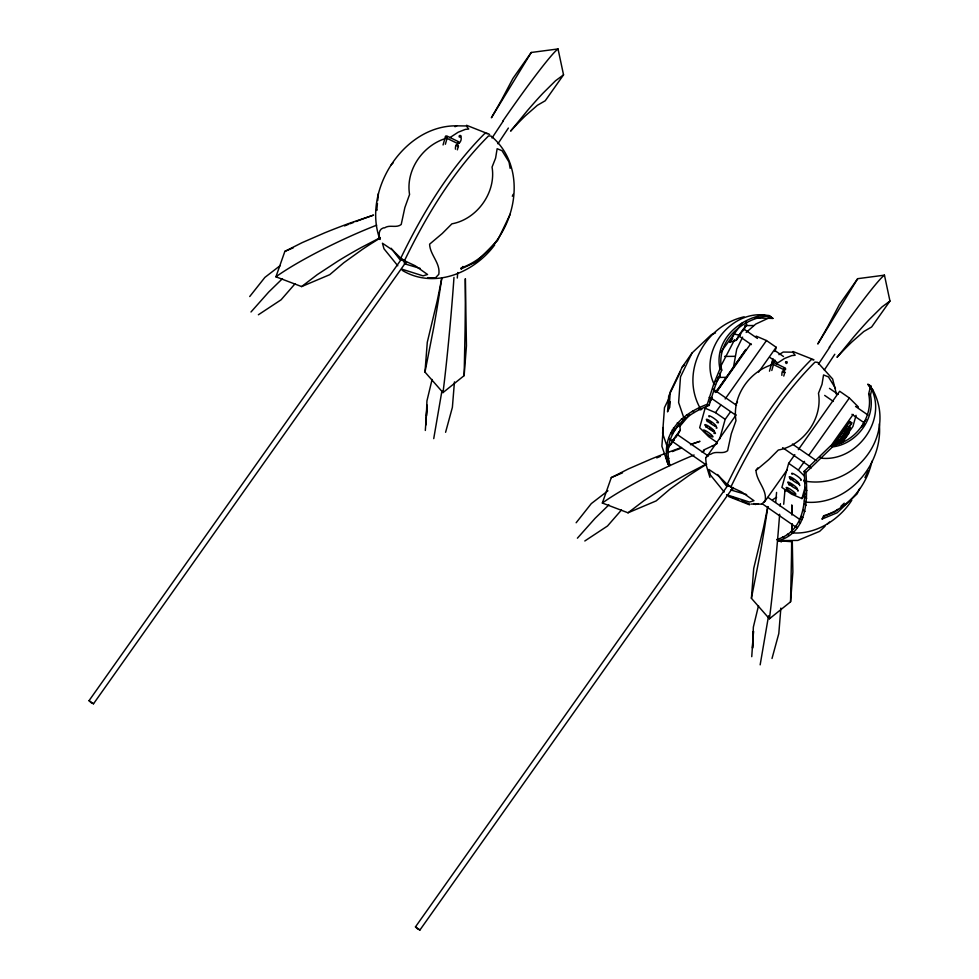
<?xml version="1.0" encoding="UTF-8"?>
<svg xmlns="http://www.w3.org/2000/svg" width="979" height="979" viewBox="0 0 979 979"><rect width="100%" height="100%" fill="white"/><g stroke="black" fill="none" stroke-linecap="round" stroke-linejoin="round"><path stroke-width="1.47" d="M667.984 458.882L669.856 465.502L668.106 464.279C660.066 433.966 681.213 413.982 707.315 404.241L713.85 383.646L719.957 368.899C713.875 341.12 738.594 318.591 764.195 314.957L769.078 315.568L772.859 318.432L755.029 317.918M669.856 465.502C661.828 435.178 682.963 415.206 709.077 405.453L715.6 384.857L721.719 370.123C715.625 342.344 740.344 319.803 765.945 316.168L770.84 316.792M791.73 529.627L791.754 523.875M792.084 541.693L778.476 540.775L776.726 539.551C806.916 530.557 805.864 496.561 804.151 471.34L830.755 445.678C854.63 442.973 873.843 417.678 868.667 393.95L870.05 388.308L869.303 385.028L867.932 384.319L870.845 388.394M778.476 540.775C808.678 531.768 807.626 497.773 805.901 472.563L832.505 446.901C856.38 444.185 875.593 418.902 870.429 395.161L871.799 389.52L871.065 386.252L869.303 385.028M464.144 375.618L465.074 330.107A79.275 1.677 -89.5 0 0 465.319 303.404L465.343 278.709L466.445 345.832L464.144 375.618L442.985 392.603L424.984 372.081L427.285 342.295L437.111 301.275A80.731 5.788 -78.9 0 0 441.81 277.84M767.756 506.535A80.731 5.788 -78.9 0 1 763.534 527.497L753.708 568.505L751.407 598.291L769.408 618.814L790.555 601.828L791.497 556.317A79.275 1.677 -89.5 0 0 791.656 541.448M752.533 648.086L753.353 627.111L758.517 605.671M426.33 418.779L426 424.874L426.942 400.888L432.094 379.46M426.489 415.72L427.052 405.061L425.327 430.454M752.582 648.037L753.475 631.271L751.75 656.676M733.283 368.275L736.722 349.185L742.608 337.143M663.26 427.517L661.89 446.228L667.727 463.373L669.489 464.584L668.021 460.301M669.709 407.594L670.138 401.696M871.959 461.195C866.856 485.78 848.169 508.431 823.645 515.762L822.152 519.005L837.143 512.776L857.066 493.918L859.697 488.484M879.301 423.931C883.242 464.719 847.961 505.568 806.109 502.166L804.346 500.954M790.555 601.828L792.868 572.042L792.305 542.109M454.44 381.896L452.384 407.35L445.592 432.29M780.863 608.106L778.807 633.56L772.015 658.5M457.279 278.048L457.768 272.505M775.711 502.141L776.567 492.437M783.702 504.258L784.938 490.393M728.731 495.496L728.633 496.537L749.584 504.821M377.441 203.399L376.768 210.424L376.572 209.567M377.723 200.585L378.408 193.561M441.847 277.889L438.262 300.969A79.275 3.463 -80.2 0 1 433.77 327.28L424.984 372.081M767.891 506.669L764.685 527.179A79.275 3.463 -80.2 0 1 760.181 553.49L751.407 598.291M441.908 390.988L433.734 438.629M768.564 615.742L760.157 664.851M456.495 145.394C461.378 149.897 455.259 138.883 455.431 149.175M461.048 136.705C461.623 134.698 458.062 135.298 459.31 136.999C463.018 136.057 460.766 143.57 457.952 143.68L446.045 137.855L445.58 136.24L446.742 135.934L458.649 141.759L459.237 143.142M782.906 371.604C787.801 376.107 781.67 365.106 781.854 375.385M668.131 449.337L668.779 446.546M443.071 144.965L445.457 136.473M445.372 144.268L447.33 137.317M457.34 149.86L458.405 146.079M706.899 405.71L705.137 408.194L699.655 427.701L708.71 436.707L717.191 442.581M719.602 439.167L725.182 419.342L730.456 411.89M769.482 371.176L772.994 358.595M774.976 351.51L776.176 347.264L766.484 340.545L756.143 336.115M771.795 370.49L773.361 364.922M783.763 376.083L784.828 372.301M794.826 454.648L788.67 463.336L781.891 487.42L791.595 494.138L801.936 498.568L805.448 493.6M801.936 498.568L805.068 487.42M851.424 423.834L851.718 422.757L849.968 421.533L849.662 422.622L851.424 423.834L836.629 444.747M847.227 431.286L848.977 432.498L848.683 433.587L842.589 442.19M848.597 426.416L850.347 427.627L850.053 428.704L839.603 443.475M856.062 415.353L852.929 426.489L847.655 433.954M380.28 238.007A80.731 14.293 -31.3 0 0 362.316 249.437L343.678 262.825L329.727 274.683L301.618 286.578L275.919 276.812L284.865 251.37L302.132 242.645L324.71 232.831A79.275 9.252 -20.8 0 1 349.613 223.224L373.562 215.099A80.731 7.049 -19.6 0 0 355.818 221.56M706.691 464.217A80.731 14.293 -31.3 0 0 688.739 475.659L670.101 489.035L656.15 500.905L628.029 512.8L602.342 503.035L611.288 477.593L628.555 468.855L651.133 459.041A79.275 9.252 -20.8 0 1 664.888 453.595M400.815 258.113C422.585 213.092 449.398 168.804 484.911 133.328L487.505 133.572M404.498 260.659C426.281 215.649 453.081 171.362 488.594 135.873L491.189 136.13C534.852 172.977 511.564 250.22 460.987 268.038L461.17 268.919L476.638 261.638L497.491 240.675L510.255 214.107M727.226 484.324C749.008 439.302 775.821 395.014 811.334 359.538L813.928 359.795L792.978 351.51M730.909 486.881C752.692 441.859 779.504 397.572 815.017 362.095L817.612 362.34L832.639 378.995L836.568 394.586M512.311 196.265L513.143 194.344M736.11 414.9L705.675 458.307L706.385 465.723L709.91 477.336M706.067 464.841L672.536 441.566L677.382 434.603L708.392 456.104M449.716 137.733L458.184 132.214L465.38 129.375L468.745 129.057L466.359 125.961L456.789 125.838C403.703 125.043 361.826 190.832 379.962 239.5C378.824 235.339 378.188 229.49 383.438 227.862L384.6 227.862C389.728 224.326 396.091 228.425 401.206 224.509L404.865 207.56L409.565 194.478C405.526 170.395 422.438 145.724 445.494 138.516M715.514 332.921L711.452 334.61L692.031 352.991L682.216 367.088L670.272 391.784L669.036 408.622L667.543 411.865L668.706 396.054L680.54 371.592M668.339 399.665L664.484 407.619L662.599 433.305L666.87 445.837L668.633 447.06M692.031 352.991L680.503 376.842L678.618 402.528L683.648 417.299L685.398 418.522M851.791 500.269C839.346 519.641 816.229 534.595 792.513 532.906L790.751 531.695M864.946 477.617L868.238 470.813M672.365 433.195L679.585 423.344L680.307 430.001L672.683 440.403L669.942 445.665L674.176 439.889M677.566 435.263L680.307 430.001M740.454 334.573L736.22 340.349L729.918 342.136L734.128 334.035L738.949 335.087L746.573 324.685L746.292 322.018M719.846 368.031L734.617 339.652M736.22 340.349L738.949 335.087M717.117 381.296L719.859 376.034L719.577 373.366M743.844 329.947L746.573 324.685M861.593 427.236L863.649 423.295M751.272 504.05L761.821 504.136L765.199 500.55C767.12 489.378 756.449 481.289 756.008 470.397L757.77 467.925M676.991 435.496L676.024 437.026M531.254 52.474L491.385 117.798A80.731 2.313 -59.3 0 0 501.811 99.491L512.947 78.393L531.254 52.474L558.03 48.95L563.537 74.845L545.23 100.764L537.373 105.304L525.368 115.816A80.731 11.613 -51.3 0 0 510.597 131.113L527.179 110.884A79.275 8.578 -51.6 0 1 542.856 93.335L555.521 80.767L563.537 74.845M857.677 278.685L817.795 344.008A80.731 2.313 -59.3 0 0 828.234 325.701L839.37 304.604L857.677 278.685L884.453 275.16L889.96 301.055L871.64 326.974L863.784 331.526L851.791 342.038A80.731 11.613 -51.3 0 0 837.008 357.323L853.602 337.106A79.275 8.578 -51.6 0 1 869.266 319.546L881.944 306.978L889.96 301.055M742.437 331.416L743.807 329.005L738.986 336.03L751.395 344.62M503.353 120.87L492.021 137.978M508.382 128.053L497.907 143.791M829.776 347.092L818.432 364.2M834.793 354.263L824.33 370.001M405.722 262.519L93.519 703.779L91.157 702.689L89.04 700.67L401.243 259.423M461.17 268.919L462.92 266.447M710.264 399.873L712.002 397.413M715.49 392.493L745.937 349.442L716.053 392.346M709.542 401.977L712.174 398.245M716.567 392.041L750.869 343.568M705.137 408.194L715.478 412.624L720.752 405.171M725.158 398.955L766.484 340.545M735.731 404.425L737.481 401.941M758.59 372.118L776.176 347.264M771.391 365.045L774.915 360.052M733.026 487.493L419.942 929.989L417.58 928.9L415.463 926.893L727.666 485.633M798.338 449.667L839.664 391.257L849.356 397.988L858.412 406.995M764.281 502.19L787.092 469.957M804.395 476.063L798.362 470.055L804.518 461.366M808.911 455.149L849.356 397.988M831.159 445.518L853.137 414.447M832.566 446.13L849.968 421.533M833.129 445.983L847.055 426.306M836.409 443.634L839.027 439.938M845.122 431.335L846.859 428.875M836.054 444.894L851.718 422.757M840.263 441.125L842.87 437.442M839.04 443.622L850.347 427.627M842.381 441.407L845.893 436.438M841.145 443.573L848.977 432.498M720.666 352.403L742.253 322.96M729.918 342.136L732.622 338.44M678.961 426.55L685.251 417.972M717.326 379.497L719.859 376.034M864.335 421.973L866.036 419.661M862.45 426.085L864.139 423.772M822.152 519.005L824.196 516.214L835.381 511.564L837.596 509.472M740.577 334.108L738.986 336.03M674.152 439.706L672.573 441.627M249.718 296.539L264.881 277.4L280.337 265.505M576.141 522.762L591.292 503.61L607.935 490.797M715.918 381.81L716.934 380.635M706.128 457.279L707.841 455.149L711.023 454.072C716.151 450.536 722.514 454.635 727.617 450.732L731.289 433.77L735.975 420.689C731.937 396.617 748.862 371.947 771.917 364.726M679.695 426.501L689.449 414.912M295.034 283.8L281.071 299.807L258.383 314.773M621.445 510.01L607.494 526.017L584.806 540.983M250.991 311.983L268.711 292.048L282.466 278.648M577.402 538.193L595.134 518.27L608.889 504.87M447.207 137.549L446.045 137.855M457.658 141.869L457.952 143.68M773.63 363.76C772.052 365.448 770.914 361.459 773.165 362.144L785.072 367.969M746.157 332.481L755.739 324.073L769.078 317.869M391.208 164.753L393.313 162.649M494.725 244.86C474.166 272.835 434.003 289.551 402.21 270.326L402.308 269.286L423.05 275.858L427.542 274.487L415.194 265.762L402.369 259.753L392.64 250.122L382.434 243.22L383.988 248.788L397.792 265.786M682.216 367.088L684.333 365.081M840.912 506.327L844.241 503.182M825.077 526.2L819.643 531.352L797.799 540.42L779.235 540.641L777.473 539.429M827.255 524.144L829.433 522.076M301.618 286.578L317.331 274.597L338.11 260.989A79.275 11.76 -30.1 0 1 361.19 247.552L379.938 237.811M628.029 512.8L643.754 500.807L664.521 487.199A79.275 11.76 -30.1 0 1 687.613 473.763L706.361 464.034M785.023 491.434L787.128 489.781M756.008 470.397L768.699 459.689L778.329 450.034C803.49 445.494 822.764 418.584 818.481 393.289L822.005 384.343L823.559 374.945L828.442 376.891L835.466 388.271M714.854 391.857L717.326 390.131M778.954 354.655L783.2 352.048L792.77 352.171L795.168 355.267L791.803 355.585L784.595 358.424L776.127 363.943M772.884 499.608L776.653 497.173M712.271 445.996L717.277 443.499M455.002 126.719L456.789 125.838M703.436 450.107L712.308 445.983M284.865 251.37L293.296 247.809M611.288 477.593L622.534 472.833M656.738 457.891L660.397 456.361M744.101 316.817C704.904 325.689 679.903 371.506 700.034 407.962L701.796 409.173M344.51 225.904L348.695 224.277M672.316 451.576L675.106 450.499M681.543 447.489L676.036 449.447A79.275 9.252 -20.8 0 0 667.678 452.543M692.312 443.793L699.985 441.321A80.731 7.049 -19.6 0 0 690.452 444.735M754.246 503.891L755.494 504.442L758.395 503.634M89.04 700.67L93.519 703.779M415.463 926.893L419.942 929.989M784.558 367.884C781.94 368.899 786.21 371.42 785.623 368.545M744.835 325.615L753.573 325.517M724.57 356.442L735.143 356.319M717.791 377.441L726.357 377.343M427.823 277.669L435.398 277.926L438.788 274.34C440.697 263.167 430.026 255.066 429.597 244.187L442.275 233.479L451.906 223.824C477.067 219.272 496.341 192.361 492.058 167.079L495.594 158.133L497.136 148.722L502.019 150.68L509.043 162.061L510.145 168.364M420.224 268.405L404.29 263.73M746.634 494.615L730.713 489.941M670.272 439.877L672.683 440.403M405.269 262.335C411.229 264.893 396.63 254.846 401.928 260.022M731.692 488.545C737.652 491.103 723.053 481.056 728.352 486.233M403.311 261.626L404.327 262.017M726.577 494.689L749.473 502.08L753.965 500.697L741.617 491.972L728.792 485.963L719.063 476.345L708.857 469.43L710.411 474.999L724.215 492.009M466.555 125.288L489.647 134.429M731.227 496.794L737.86 499.412M741.837 500.991L749.792 504.136M804.04 480.04L805.803 481.252C855.377 489.121 897.229 435.055 872.803 389.838L867.932 384.319M772.468 364.066L784.363 369.891M869.695 385.53L871.065 386.252M753.854 503.487L755.494 504.442M772.859 318.432L769.078 315.568M765.945 316.168L764.195 314.957C729.673 311.359 698.933 351.669 713.85 383.646L715.6 384.857M870.05 388.308L871.799 389.52C886.717 421.496 855.976 461.807 821.454 458.209L819.704 456.997M757.881 317.172L759.631 318.383M868.667 393.95L870.429 395.161M743.807 329.005L757.452 338.453M774.817 350.494L783.506 356.515M829.482 388.382L838.171 394.402M855.536 406.432L867.945 415.035M770.008 357.519L777.448 362.683M824.673 395.406L833.362 401.427M851.963 414.325L864.371 422.916M719.957 368.899L721.719 370.123M830.755 445.678L832.505 446.901M712.932 388.981L736.502 405.318M792.415 444.062L815.984 460.399M710.607 397.731L735.413 414.925M782.637 447.66L809.939 466.567M709.2 397.278L710.95 398.49M809.425 466.738L811.175 467.95M707.315 404.241L709.077 405.453M804.151 471.34L805.901 472.563M715.478 412.624L725.182 419.342M788.67 463.336L798.362 470.055M699.704 408.402L701.466 409.626M803.82 480.554L805.57 481.766M698.749 408.635L700.499 409.846M804.126 481.656L805.876 482.88M692.496 411.241L694.258 412.465M805.093 489.28L806.855 490.491M686.499 414.937L688.261 416.148M804.971 497.026L806.72 498.25M681.408 418.816L683.158 420.04M804.359 504.038L806.121 505.25M677.248 422.879L678.998 424.103M803.306 510.243L805.056 511.466M673.393 427.97L675.155 429.181M801.165 516.508L802.915 517.72M672.243 429.952L674.005 431.176M800.112 518.564L801.862 519.788M768.025 497.43L800.284 519.776M670.688 432.951L672.438 434.162M798.742 521.697L800.504 522.921M668.706 438.384L670.456 439.595M795.658 526.359L797.408 527.583M761.98 503.585L795.474 526.8M667.066 444.772L668.816 445.996M791.509 531.022L793.259 532.233M666.858 450.634L668.62 451.857M787.41 534.179L789.16 535.391M667.176 457.181L668.938 458.392M782.441 537.055L784.203 538.279M726.332 485.841L717.595 474.485M399.909 259.631L391.172 248.274M872.595 389.605L872.938 391.392M665.842 456.336L668.106 464.279M791.901 515.027L791.766 504.931L791.778 512.727M792.023 523.851L792.121 530.08M709.273 416.883A5.911 0.979 35.3 0 1 711.06 416.54A5.911 0.979 35.3 0 1 717.497 421.215A5.911 0.979 35.3 0 1 716.836 422.365M714.768 425.473A5.911 0.979 35.3 0 1 716.151 428.068M707.34 421.68A5.911 0.979 35.3 0 1 707.254 421.3M707.548 421.056A5.911 0.979 35.3 0 1 710.191 420.897A5.911 0.979 35.3 0 1 715.784 426.232A5.911 0.979 35.3 0 1 707.548 421.056A5.911 0.979 35.3 0 1 708.037 421.251M709.91 422.12A5.911 0.979 35.3 0 1 711.109 422.83M712.112 429.94A5.911 0.979 35.3 0 1 713.813 433.122M705.835 427.052A5.911 0.979 35.3 0 1 707.352 426.954M709.604 428.202A5.911 0.979 35.3 0 1 710.864 429.035M792.146 474.313A5.911 0.979 35.3 0 1 796.771 475.733A5.911 0.979 35.3 0 1 800.541 480.138M790.64 479.686A5.911 0.979 35.3 0 1 792.794 479.551M796.502 482.011A5.911 0.979 35.3 0 1 799.586 485.608M796.135 488.288A5.911 0.979 35.3 0 1 797.518 490.883M789.123 485.07A5.911 0.979 35.3 0 1 790.237 484.397M791.289 484.935A5.911 0.979 35.3 0 1 792.476 485.645M829.274 347.251A87.694 5.079 -55.3 0 1 884.453 275.16M602.342 503.035A87.694 11.662 -25.4 0 1 694.111 454.99M701.833 451.882A87.694 11.662 -25.4 0 1 704.329 450.903M676.501 449.948A80.731 7.049 -19.6 0 1 681.09 448.211M780.398 503.622A87.694 2.851 -84.8 0 1 780.214 506.204M779.639 514.256A87.694 2.851 -84.8 0 1 769.408 618.814M781.107 541.203A3.904 3.17 2.6 0 1 781.156 542.036M502.851 121.041A87.694 5.079 -55.3 0 1 558.03 48.95M275.919 276.812A87.694 11.662 -25.4 0 1 376.67 225.17M350.09 223.738A80.731 7.049 -19.6 0 1 353.517 222.429M453.975 277.412A87.694 2.851 -84.8 0 1 442.985 392.603M785.55 362.218C786.467 366.158 788.78 359.795 785.55 362.218M706.03 426.44A5.911 0.979 35.3 0 0 714.266 431.604A5.911 0.979 35.3 0 0 708.674 426.269A5.911 0.979 35.3 0 0 706.03 426.44M704.525 431.812A5.911 0.979 35.3 0 0 712.761 436.989A5.911 0.979 35.3 0 0 707.168 431.653A5.911 0.979 35.3 0 0 704.525 431.812M790.42 478.498A5.911 0.979 35.3 0 0 798.656 483.675A5.911 0.979 35.3 0 0 793.063 478.339A5.911 0.979 35.3 0 0 790.42 478.498M788.915 483.871A5.911 0.979 35.3 0 0 797.151 489.047A5.911 0.979 35.3 0 0 791.558 483.712A5.911 0.979 35.3 0 0 788.915 483.871M787.397 489.243A5.911 0.979 35.3 0 0 795.633 494.419A5.911 0.979 35.3 0 0 790.041 489.084A5.911 0.979 35.3 0 0 787.397 489.243"/></g></svg>
